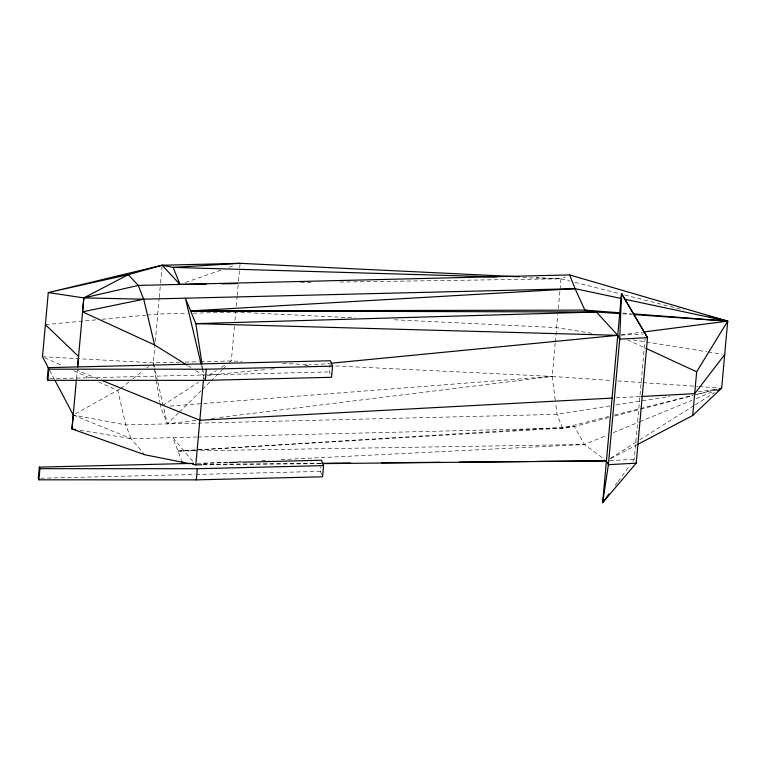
<?xml version="1.0" encoding="UTF-8"?>
<svg xmlns="http://www.w3.org/2000/svg" width="766" height="766" viewBox="0 0 766 766"><rect width="100%" height="100%" fill="white"/><g stroke="black" fill="none" stroke-linecap="round" stroke-linejoin="round"><path stroke-width="0.57" stroke-dasharray="3.83 2.87" d="M76.552 378.72L77.232 370.39L99.312 379.371M154.129 367.479L153.372 362.845L154.876 346.175M155.297 341.416L159.165 298.558M159.271 297.371L160.448 284.272M160.554 283.085L162.162 265.228M203.526 379.141L203.842 375.618L203.105 370.888M234.425 326.421L231.313 360.939L229.321 362.232M234.961 320.466L235.708 312.135L355.003 317.89M236.244 306.18L237.106 296.653M237.211 295.465L238.389 282.376M238.494 281.179L240.103 263.322M321.73 474.642L320.447 471.406L320.849 466.944M330.261 374.067L329.409 371.912L330.117 364.099M555.216 343.091L552.219 376.432L555.398 401.327M555.331 341.904L557.792 314.52M558.328 308.574L559.936 290.716M560.051 289.519L561.009 278.805L565.327 276.861M632.831 461.266L634.238 459.341L645.116 338.572M615.29 485.347L617.396 482.456M618.095 481.488L630.025 465.125M178.449 412.97L167.361 423.876L160.63 406.851L160.056 403.376M179.301 412.127L201.468 390.315M202.32 389.473L209.999 381.918M210.851 381.085L221.929 370.17M222.782 369.336L227.052 365.143M119.697 389.147L74.321 414.473M120.635 388.419L129.052 381.841M132.796 378.921L143.079 370.878M146.823 367.958L148.69 366.502M162.612 405.559L198.461 382.282M203.43 379.046L216.376 370.639M221.355 367.412L225.338 364.827M610.473 458.288L638.777 440.412M639.792 439.77L694.379 405.31M695.384 404.668L714.592 392.537M610.646 458.623L636.948 444.807M281.065 459.619L584.477 444.481L606.605 435.385M613.24 432.656L638.691 422.19M639.792 421.74L691.794 400.359M696.217 398.54L717.244 389.894M185.506 282.462L221.163 269.967M228.967 267.229L234.54 265.275M608.903 417.527L574.376 426.547L562.522 428.137L177.961 451.069L584.477 444.481L604.527 459.418M614.648 416.024L692.904 395.591M694.053 395.285L717.062 389.272L693.986 395.036M197.915 437.022L562.522 428.137L608.644 416.522M614.418 415.067L692.837 395.333M609.975 405.923L557.073 414.368L125.691 424.891L74.446 415.258M615.854 404.975L669.934 396.338M698.152 391.828L718.144 388.64M621.293 334.866L642.569 332.118M195.876 420.362L167.361 423.876L163.407 406.602M211.311 418.456L214.882 418.016M219.631 417.432L552.219 376.432L611.881 380.53M207.404 375.263L265.687 369.595M270.446 369.135L275.205 368.666M304.935 365.775L308.507 365.43M314.453 364.846L329.916 363.343M45.386 324.65L96.257 319.843M102.165 319.288L145.942 315.152M147.12 315.037L157.767 314.031L187.287 313.313M170.148 406.114L202.281 403.615M203.478 403.519L552.219 376.432L333.909 365.889M177.961 451.069L574.376 426.547L584.477 444.481M621.216 335.144L643.229 333.957M615.988 397.87L641.037 396.529M609.908 460.653L634.238 459.341M203.421 463.487L228.507 462.233M238.063 461.764L241.644 461.582M261.953 460.567L269.115 460.213M193.195 313.17L235.708 312.135M42.503 356.726L153.372 362.845L180.527 362.184M185.257 362.069L199.428 361.724M200.606 361.696L231.313 360.939L242.046 361.466M49.656 378.73L329.409 371.912M80.076 430.291L131.139 438.65L196.718 437.051M197.121 463.277L229.398 462.492M238.963 462.262L241.347 462.204M40.694 478.223L194.918 474.47M196.115 474.441L320.447 471.406M300.588 282.644L312.538 282.462M340.008 282.06L561.009 278.805L570.268 281.16M202.961 464.799L321.136 463.641M203.44 464.32L228.555 464.11M229.752 464.1L320.628 463.315M522.824 277.685L561.009 278.805L535.961 277.598M394.375 319.786L556.614 327.618L591.869 333.277M282.606 363.419L311.235 364.798M617.846 380.941L641.717 382.579M642.904 382.665L697.797 386.428M698.994 386.514L718.087 387.826M622.672 313.83L632.218 314.491M622.959 313.045L631.289 313.687M633.013 339.884L707.056 351.776M708.234 351.958L722.338 354.227M574.902 282.338L620.048 293.799M624.673 294.977L683.712 309.962M73.287 415.038L131.139 438.65L143.96 453.845M44.648 357.693L62.946 365.928M73.708 370.763L91.997 378.998M98.46 381.899L117.83 390.612L125.691 424.891L131.139 438.65M627.478 339.826L645.853 348.31M187.766 365.602L190.782 367.479M195.799 370.61L203.842 375.618L202.186 368.685M192.735 461.237L172.81 437.635L181.523 460.366M49.646 370.265L54.597 379.639M562.522 428.137L557.073 414.368L555.551 402.514M201.362 365.21L201.908 367.527M153.372 362.845L154.952 369.758M155.22 370.907L157.595 381.267M157.863 382.416L163.139 405.453M154.32 368.637L156.044 379.055M156.235 380.214L159.864 402.217M202.377 366.167L202.923 369.71"/><path stroke-width="1.15" d="M193.53 463.373L39.305 467.126L38.3 478.29L38.913 479.822L196.316 479.87L322.582 476.797L323.587 465.632L321.452 460.251L242.544 462.176M48.268 367.632L47.262 378.787L47.875 380.329L205.278 380.376L331.544 377.293L332.549 366.138L330.414 360.757L48.268 367.632L48.88 369.174L47.875 380.329M38.913 479.822L39.918 468.668L39.305 467.126M76.38 379.764L71.947 428.96L144.717 454.745L189.987 463.717M201.764 464.809L195.799 464.866L203.421 380.309M196.316 479.87L197.322 468.715L323.587 465.632M205.278 380.376L206.284 369.222L332.549 366.138M636.211 463.171L647.519 337.662L621.513 293.493L602.66 502.678L636.211 463.171L608.405 464.665L606.433 460.835L537.081 461.438M638.001 444.251L692.723 415.498L696.667 371.788L727.7 321.136L569.636 274.917L138.253 285.431L83.839 297.897L48.277 292.574L42.503 356.726L48.545 368.178M186.76 364.98L154.608 344.949L82.508 311.819L83.839 297.897L128.276 274.659L162.162 265.228L240.103 263.322L519.262 276.794M608.98 494.013L602.66 502.678L608.405 464.665L619.723 339.156L621.513 293.493L647.519 337.662L619.723 339.156L617.741 335.326L596.417 312.001L584.87 310.106L190.59 310.91L575.084 288.677L621.686 298.587M724.684 354.601L694.695 393.647L641.037 396.529M692.723 415.498L721.668 388.075L727.7 321.136L709.182 316.435M717.627 390.622L721.668 388.075L719.456 388.984M496.579 276.909L173.193 267.391L162.162 265.228L48.277 292.574L128.276 274.659L138.253 285.431L143.702 299.2L154.608 344.949M82.508 311.819L143.702 299.2L575.084 288.677L584.87 310.106L620.575 312.863M643.756 331.975L727.7 321.136L625.18 299.334M331.103 363.228L617.741 335.326L195.809 323.645L185.382 298.175L201.085 364.061M240.103 263.322L173.193 267.391L179.933 284.416L206.217 284.033M612.417 398.071L199.821 420.237L101.524 380.271M620.288 313.658L596.417 312.001L195.809 323.645L202.013 363.802M229.398 462.492L237.766 462.291M221.747 283.803L237.278 283.573M322.333 463.622L606.433 460.835M321.825 463.296L350.531 463.057M381.621 462.779L440.211 462.281M459.351 462.109L528.703 461.515M48.88 369.174L206.284 369.222M39.918 468.668L197.322 468.715M190.59 310.91L596.417 312.001M143.702 299.2L83.839 297.897L77.615 367.01L78.563 356.468L45.386 324.65M633.415 314.577L727.7 321.136L633.673 313.869M75.432 429.535L71.947 428.96L73.287 415.038L55.142 380.673M192.314 464.177L195.799 464.866M645.853 348.31L696.667 371.788M162.162 265.228L179.933 284.416M569.636 274.917L575.084 288.677M181.925 461.4L182.72 463.468"/></g></svg>
